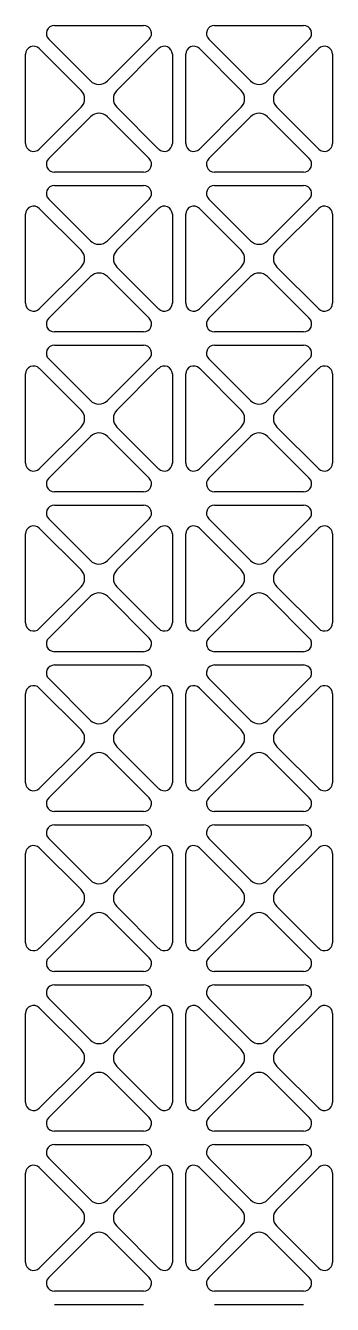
# Model space of a CAD drawing. Extents: x 59521 to 184406, y -1257 to 56672.
# Drawn here: x 69982.6 to 70028.6, y 15610.5 to 15802.5 of the extents above; entities that cross this region are included whole.
import ezdxf

# ---------------------------------------------------------------- set-up
doc = ezdxf.new("R2010")
doc.units = 0
doc.header["$MEASUREMENT"] = 0
doc.layers.get('0').update_dxf_attribs({"linetype": 'CONTINUOUS'})
doc.layers.add('WANGKONG_0', color=7, linetype='CONTINUOUS')

# ---------------------------------------------------------------- blocks, each defined once
blk = doc.blocks.new('ju77')
at = {"layer": 'WANGKONG_0', "color": 87, "linetype": 'Continuous'}
for p, q in [((-266.73, 323), (-253.35, 323)), ((-242.73, 323), (-229.35, 323)), ((-261.31, 314.69), (-267.58, 320.95)), ((-252.5, 320.95), (-258.77, 314.69)), ((-237.31, 314.69), (-243.58, 320.95)), ((-228.5, 320.95), (-234.77, 314.69)), ((-268.99, 319.54), (-262.73, 313.27)), ((-257.35, 313.27), (-251.09, 319.54)), ((-244.99, 319.54), (-238.73, 313.27)), ((-233.35, 313.27), (-227.09, 319.54)), ((-271.04, 305.31), (-271.04, 318.69)), ((-249.04, 318.69), (-249.04, 305.31)), ((-247.04, 305.31), (-247.04, 318.69)), ((-225.04, 318.69), (-225.04, 305.31)), ((-262.73, 310.73), (-268.99, 304.46)), ((-267.58, 303.05), (-261.31, 309.31)), ((-258.77, 309.31), (-252.5, 303.05)), ((-251.09, 304.46), (-257.35, 310.73)), ((-238.73, 310.73), (-244.99, 304.46)), ((-243.58, 303.05), (-237.31, 309.31)), ((-234.77, 309.31), (-228.5, 303.05)), ((-227.09, 304.46), (-233.35, 310.73)), ((-253.35, 301), (-266.73, 301)), ((-229.35, 301), (-242.73, 301)), ((-266.73, 299), (-253.35, 299)), ((-242.73, 299), (-229.35, 299)), ((-261.31, 290.69), (-267.58, 296.95)), ((-252.5, 296.95), (-258.77, 290.69)), ((-237.31, 290.69), (-243.58, 296.95)), ((-228.5, 296.95), (-234.77, 290.69)), ((-271.04, 281.31), (-271.04, 294.69)), ((-268.99, 295.54), (-262.73, 289.27)), ((-257.35, 289.27), (-251.09, 295.54)), ((-249.04, 294.69), (-249.04, 281.31)), ((-247.04, 281.31), (-247.04, 294.69)), ((-244.99, 295.54), (-238.73, 289.27)), ((-233.35, 289.27), (-227.09, 295.54)), ((-225.04, 294.69), (-225.04, 281.31)), ((-262.73, 286.73), (-268.99, 280.46)), ((-251.09, 280.46), (-257.35, 286.73)), ((-238.73, 286.73), (-244.99, 280.46)), ((-227.09, 280.46), (-233.35, 286.73)), ((-267.58, 279.05), (-261.31, 285.31)), ((-258.77, 285.31), (-252.5, 279.05)), ((-243.58, 279.05), (-237.31, 285.31)), ((-234.77, 285.31), (-228.5, 279.05)), ((-253.35, 277), (-266.73, 277)), ((-229.35, 277), (-242.73, 277)), ((-266.73, 275), (-253.35, 275)), ((-242.73, 275), (-229.35, 275)), ((-261.31, 266.69), (-267.58, 272.95)), ((-252.5, 272.95), (-258.77, 266.69)), ((-237.31, 266.69), (-243.58, 272.95)), ((-228.5, 272.95), (-234.77, 266.69)), ((-268.99, 271.54), (-262.73, 265.27)), ((-257.35, 265.27), (-251.09, 271.54)), ((-244.99, 271.54), (-238.73, 265.27)), ((-233.35, 265.27), (-227.09, 271.54)), ((-271.04, 257.31), (-271.04, 270.69)), ((-249.04, 270.69), (-249.04, 257.31)), ((-247.04, 257.31), (-247.04, 270.69)), ((-225.04, 270.69), (-225.04, 257.31)), ((-262.73, 262.73), (-268.99, 256.46)), ((-267.58, 255.05), (-261.31, 261.31)), ((-258.77, 261.31), (-252.5, 255.05)), ((-251.09, 256.46), (-257.35, 262.73)), ((-238.73, 262.73), (-244.99, 256.46)), ((-243.58, 255.05), (-237.31, 261.31)), ((-234.77, 261.31), (-228.5, 255.05)), ((-227.09, 256.46), (-233.35, 262.73)), ((-253.35, 253), (-266.73, 253)), ((-229.35, 253), (-242.73, 253)), ((-266.73, 251), (-253.35, 251)), ((-242.73, 251), (-229.35, 251)), ((-261.31, 242.69), (-267.58, 248.95)), ((-252.5, 248.95), (-258.77, 242.69)), ((-237.31, 242.69), (-243.58, 248.95)), ((-228.5, 248.95), (-234.77, 242.69)), ((-271.04, 233.31), (-271.04, 246.69)), ((-268.99, 247.54), (-262.73, 241.27)), ((-257.35, 241.27), (-251.09, 247.54)), ((-249.04, 246.69), (-249.04, 233.31)), ((-247.04, 233.31), (-247.04, 246.69)), ((-244.99, 247.54), (-238.73, 241.27)), ((-233.35, 241.27), (-227.09, 247.54)), ((-225.04, 246.69), (-225.04, 233.31)), ((-262.73, 238.73), (-268.99, 232.46)), ((-251.09, 232.46), (-257.35, 238.73)), ((-238.73, 238.73), (-244.99, 232.46)), ((-227.09, 232.46), (-233.35, 238.73)), ((-267.58, 231.05), (-261.31, 237.31)), ((-258.77, 237.31), (-252.5, 231.05)), ((-243.58, 231.05), (-237.31, 237.31)), ((-234.77, 237.31), (-228.5, 231.05)), ((-253.35, 229), (-266.73, 229)), ((-229.35, 229), (-242.73, 229)), ((-266.73, 227), (-253.35, 227)), ((-242.73, 227), (-229.35, 227)), ((-261.31, 218.69), (-267.58, 224.95)), ((-252.5, 224.95), (-258.77, 218.69)), ((-237.31, 218.69), (-243.58, 224.95)), ((-228.5, 224.95), (-234.77, 218.69)), ((-268.99, 223.54), (-262.73, 217.27)), ((-257.35, 217.27), (-251.09, 223.54)), ((-244.99, 223.54), (-238.73, 217.27)), ((-233.35, 217.27), (-227.09, 223.54)), ((-271.04, 209.31), (-271.04, 222.69)), ((-249.04, 222.69), (-249.04, 209.31)), ((-247.04, 209.31), (-247.04, 222.69)), ((-225.04, 222.69), (-225.04, 209.31)), ((-262.73, 214.73), (-268.99, 208.46)), ((-267.58, 207.05), (-261.31, 213.31)), ((-258.77, 213.31), (-252.5, 207.05)), ((-251.09, 208.46), (-257.35, 214.73)), ((-238.73, 214.73), (-244.99, 208.46)), ((-243.58, 207.05), (-237.31, 213.31)), ((-234.77, 213.31), (-228.5, 207.05)), ((-227.09, 208.46), (-233.35, 214.73)), ((-253.35, 205), (-266.73, 205)), ((-229.35, 205), (-242.73, 205)), ((-266.73, 203), (-253.35, 203)), ((-242.73, 203), (-229.35, 203)), ((-261.31, 194.69), (-267.58, 200.95)), ((-252.5, 200.95), (-258.77, 194.69)), ((-237.31, 194.69), (-243.58, 200.95)), ((-228.5, 200.95), (-234.77, 194.69)), ((-271.04, 185.31), (-271.04, 198.69)), ((-268.99, 199.54), (-262.73, 193.27)), ((-257.35, 193.27), (-251.09, 199.54)), ((-249.04, 198.69), (-249.04, 185.31)), ((-247.04, 185.31), (-247.04, 198.69)), ((-244.99, 199.54), (-238.73, 193.27)), ((-233.35, 193.27), (-227.09, 199.54)), ((-225.04, 198.69), (-225.04, 185.31)), ((-262.73, 190.73), (-268.99, 184.46)), ((-251.09, 184.46), (-257.35, 190.73)), ((-238.73, 190.73), (-244.99, 184.46)), ((-227.09, 184.46), (-233.35, 190.73)), ((-267.58, 183.05), (-261.31, 189.31)), ((-258.77, 189.31), (-252.5, 183.05)), ((-243.58, 183.05), (-237.31, 189.31)), ((-234.77, 189.31), (-228.5, 183.05)), ((-253.35, 181), (-266.73, 181)), ((-229.35, 181), (-242.73, 181)), ((-266.73, 179), (-253.35, 179)), ((-242.73, 179), (-229.35, 179)), ((-261.31, 170.69), (-267.58, 176.95)), ((-252.5, 176.95), (-258.77, 170.69)), ((-237.31, 170.69), (-243.58, 176.95)), ((-228.5, 176.95), (-234.77, 170.69)), ((-268.99, 175.54), (-262.73, 169.27)), ((-257.35, 169.27), (-251.09, 175.54)), ((-244.99, 175.54), (-238.73, 169.27)), ((-233.35, 169.27), (-227.09, 175.54)), ((-271.04, 161.31), (-271.04, 174.69)), ((-249.04, 174.69), (-249.04, 161.31)), ((-247.04, 161.31), (-247.04, 174.69)), ((-225.04, 174.69), (-225.04, 161.31)), ((-262.73, 166.73), (-268.99, 160.46)), ((-267.58, 159.05), (-261.31, 165.31)), ((-258.77, 165.31), (-252.5, 159.05)), ((-251.09, 160.46), (-257.35, 166.73)), ((-238.73, 166.73), (-244.99, 160.46)), ((-243.58, 159.05), (-237.31, 165.31)), ((-234.77, 165.31), (-228.5, 159.05)), ((-227.09, 160.46), (-233.35, 166.73)), ((-253.35, 157), (-266.73, 157)), ((-229.35, 157), (-242.73, 157)), ((-266.73, 155), (-253.35, 155)), ((-242.73, 155), (-229.35, 155)), ((-261.31, 146.69), (-267.58, 152.95)), ((-252.5, 152.95), (-258.77, 146.69)), ((-237.31, 146.69), (-243.58, 152.95)), ((-228.5, 152.95), (-234.77, 146.69)), ((-271.04, 137.31), (-271.04, 150.69)), ((-268.99, 151.54), (-262.73, 145.27)), ((-257.35, 145.27), (-251.09, 151.54)), ((-249.04, 150.69), (-249.04, 137.31)), ((-247.04, 137.31), (-247.04, 150.69)), ((-244.99, 151.54), (-238.73, 145.27)), ((-233.35, 145.27), (-227.09, 151.54)), ((-225.04, 150.69), (-225.04, 137.31)), ((-262.73, 142.73), (-268.99, 136.46)), ((-251.09, 136.46), (-257.35, 142.73)), ((-238.73, 142.73), (-244.99, 136.46)), ((-227.09, 136.46), (-233.35, 142.73)), ((-267.58, 135.05), (-261.31, 141.31)), ((-258.77, 141.31), (-252.5, 135.05)), ((-243.58, 135.05), (-237.31, 141.31)), ((-234.77, 141.31), (-228.5, 135.05)), ((-253.35, 133), (-266.73, 133)), ((-229.35, 133), (-242.73, 133)), ((-266.73, 131), (-253.35, 131)), ((-242.73, 131), (-229.35, 131))]:
    blk.add_line(p, q, dxfattribs=at)
for centre, radius, start, end in [((-266.73, 321.8), 1.2, 90, 225), ((-253.35, 321.8), 1.2, 315, 90), ((-242.73, 321.8), 1.2, 90, 225), ((-229.35, 321.8), 1.2, 315, 90), ((-269.84, 318.69), 1.2, 45, 180), ((-250.24, 318.69), 1.2, 0, 135), ((-245.84, 318.69), 1.2, 45, 180), ((-226.24, 318.69), 1.2, 0, 135), ((-264, 312), 1.8, 315, 45), ((-260.04, 315.96), 1.8, 225, 315), ((-256.08, 312), 1.8, 135, 225), ((-240, 312), 1.8, 315, 45), ((-236.04, 315.96), 1.8, 225, 315), ((-232.08, 312), 1.8, 135, 225), ((-260.04, 308.04), 1.8, 45, 135), ((-236.04, 308.04), 1.8, 45, 135), ((-269.84, 305.31), 1.2, 180, 315), ((-250.24, 305.31), 1.2, 225, 0), ((-245.84, 305.31), 1.2, 180, 315), ((-226.24, 305.31), 1.2, 225, 0), ((-266.73, 302.2), 1.2, 135, 270), ((-253.35, 302.2), 1.2, 270, 45), ((-242.73, 302.2), 1.2, 135, 270), ((-229.35, 302.2), 1.2, 270, 45), ((-266.73, 297.8), 1.2, 90, 225), ((-253.35, 297.8), 1.2, 315, 90), ((-242.73, 297.8), 1.2, 90, 225), ((-229.35, 297.8), 1.2, 315, 90), ((-269.84, 294.69), 1.2, 45, 180), ((-250.24, 294.69), 1.2, 0, 135), ((-245.84, 294.69), 1.2, 45, 180), ((-226.24, 294.69), 1.2, 0, 135), ((-260.04, 291.96), 1.8, 225, 315), ((-236.04, 291.96), 1.8, 225, 315), ((-264, 288), 1.8, 315, 45), ((-256.08, 288), 1.8, 135, 225), ((-240, 288), 1.8, 315, 45), ((-232.08, 288), 1.8, 135, 225), ((-260.04, 284.04), 1.8, 45, 135), ((-236.04, 284.04), 1.8, 45, 135), ((-269.84, 281.31), 1.2, 180, 315), ((-250.24, 281.31), 1.2, 225, 0), ((-245.84, 281.31), 1.2, 180, 315), ((-226.24, 281.31), 1.2, 225, 0), ((-266.73, 278.2), 1.2, 135, 270), ((-253.35, 278.2), 1.2, 270, 45), ((-242.73, 278.2), 1.2, 135, 270), ((-229.35, 278.2), 1.2, 270, 45), ((-266.73, 273.8), 1.2, 90, 225), ((-253.35, 273.8), 1.2, 315, 90), ((-242.73, 273.8), 1.2, 90, 225), ((-229.35, 273.8), 1.2, 315, 90), ((-269.84, 270.69), 1.2, 45, 180), ((-250.24, 270.69), 1.2, 0, 135), ((-245.84, 270.69), 1.2, 45, 180), ((-226.24, 270.69), 1.2, 0, 135), ((-264, 264), 1.8, 315, 45), ((-260.04, 267.96), 1.8, 225, 315), ((-256.08, 264), 1.8, 135, 225), ((-240, 264), 1.8, 315, 45), ((-236.04, 267.96), 1.8, 225, 315), ((-232.08, 264), 1.8, 135, 225), ((-260.04, 260.04), 1.8, 45, 135), ((-236.04, 260.04), 1.8, 45, 135), ((-269.84, 257.31), 1.2, 180, 315), ((-250.24, 257.31), 1.2, 225, 0), ((-245.84, 257.31), 1.2, 180, 315), ((-226.24, 257.31), 1.2, 225, 0), ((-266.73, 254.2), 1.2, 135, 270), ((-253.35, 254.2), 1.2, 270, 45), ((-242.73, 254.2), 1.2, 135, 270), ((-229.35, 254.2), 1.2, 270, 45), ((-266.73, 249.8), 1.2, 90, 225), ((-253.35, 249.8), 1.2, 315, 90), ((-242.73, 249.8), 1.2, 90, 225), ((-229.35, 249.8), 1.2, 315, 90), ((-269.84, 246.69), 1.2, 45, 180), ((-250.24, 246.69), 1.2, 0, 135), ((-245.84, 246.69), 1.2, 45, 180), ((-226.24, 246.69), 1.2, 0, 135), ((-260.04, 243.96), 1.8, 225, 315), ((-236.04, 243.96), 1.8, 225, 315), ((-264, 240), 1.8, 315, 45), ((-256.08, 240), 1.8, 135, 225), ((-240, 240), 1.8, 315, 45), ((-232.08, 240), 1.8, 135, 225), ((-260.04, 236.04), 1.8, 45, 135), ((-236.04, 236.04), 1.8, 45, 135), ((-269.84, 233.31), 1.2, 180, 315), ((-250.24, 233.31), 1.2, 225, 0), ((-245.84, 233.31), 1.2, 180, 315), ((-226.24, 233.31), 1.2, 225, 0), ((-266.73, 230.2), 1.2, 135, 270), ((-253.35, 230.2), 1.2, 270, 45), ((-242.73, 230.2), 1.2, 135, 270), ((-229.35, 230.2), 1.2, 270, 45), ((-266.73, 225.8), 1.2, 90, 225), ((-253.35, 225.8), 1.2, 315, 90), ((-242.73, 225.8), 1.2, 90, 225), ((-229.35, 225.8), 1.2, 315, 90), ((-269.84, 222.69), 1.2, 45, 180), ((-250.24, 222.69), 1.2, 0, 135), ((-245.84, 222.69), 1.2, 45, 180), ((-226.24, 222.69), 1.2, 0, 135), ((-264, 216), 1.8, 315, 45), ((-260.04, 219.96), 1.8, 225, 315), ((-256.08, 216), 1.8, 135, 225), ((-240, 216), 1.8, 315, 45), ((-236.04, 219.96), 1.8, 225, 315), ((-232.08, 216), 1.8, 135, 225), ((-260.04, 212.04), 1.8, 45, 135), ((-236.04, 212.04), 1.8, 45, 135), ((-269.84, 209.31), 1.2, 180, 315), ((-250.24, 209.31), 1.2, 225, 0), ((-245.84, 209.31), 1.2, 180, 315), ((-226.24, 209.31), 1.2, 225, 0), ((-266.73, 206.2), 1.2, 135, 270), ((-253.35, 206.2), 1.2, 270, 45), ((-242.73, 206.2), 1.2, 135, 270), ((-229.35, 206.2), 1.2, 270, 45), ((-266.73, 201.8), 1.2, 90, 225), ((-253.35, 201.8), 1.2, 315, 90), ((-242.73, 201.8), 1.2, 90, 225), ((-229.35, 201.8), 1.2, 315, 90), ((-269.84, 198.69), 1.2, 45, 180), ((-250.24, 198.69), 1.2, 0, 135), ((-245.84, 198.69), 1.2, 45, 180), ((-226.24, 198.69), 1.2, 0, 135), ((-260.04, 195.96), 1.8, 225, 315), ((-236.04, 195.96), 1.8, 225, 315), ((-264, 192), 1.8, 315, 45), ((-256.08, 192), 1.8, 135, 225), ((-240, 192), 1.8, 315, 45), ((-232.08, 192), 1.8, 135, 225), ((-260.04, 188.04), 1.8, 45, 135), ((-236.04, 188.04), 1.8, 45, 135), ((-269.84, 185.31), 1.2, 180, 315), ((-250.24, 185.31), 1.2, 225, 0), ((-245.84, 185.31), 1.2, 180, 315), ((-226.24, 185.31), 1.2, 225, 0), ((-266.73, 182.2), 1.2, 135, 270), ((-253.35, 182.2), 1.2, 270, 45), ((-242.73, 182.2), 1.2, 135, 270), ((-229.35, 182.2), 1.2, 270, 45), ((-266.73, 177.8), 1.2, 90, 225), ((-253.35, 177.8), 1.2, 315, 90), ((-242.73, 177.8), 1.2, 90, 225), ((-229.35, 177.8), 1.2, 315, 90), ((-269.84, 174.69), 1.2, 45, 180), ((-250.24, 174.69), 1.2, 0, 135), ((-245.84, 174.69), 1.2, 45, 180), ((-226.24, 174.69), 1.2, 0, 135), ((-264, 168), 1.8, 315, 45), ((-260.04, 171.96), 1.8, 225, 315), ((-256.08, 168), 1.8, 135, 225), ((-240, 168), 1.8, 315, 45), ((-236.04, 171.96), 1.8, 225, 315), ((-232.08, 168), 1.8, 135, 225), ((-260.04, 164.04), 1.8, 45, 135), ((-236.04, 164.04), 1.8, 45, 135), ((-269.84, 161.31), 1.2, 180, 315), ((-250.24, 161.31), 1.2, 225, 0), ((-245.84, 161.31), 1.2, 180, 315), ((-226.24, 161.31), 1.2, 225, 0), ((-266.73, 158.2), 1.2, 135, 270), ((-253.35, 158.2), 1.2, 270, 45), ((-242.73, 158.2), 1.2, 135, 270), ((-229.35, 158.2), 1.2, 270, 45), ((-266.73, 153.8), 1.2, 90, 225), ((-253.35, 153.8), 1.2, 315, 90), ((-242.73, 153.8), 1.2, 90, 225), ((-229.35, 153.8), 1.2, 315, 90), ((-269.84, 150.69), 1.2, 45, 180), ((-250.24, 150.69), 1.2, 0, 135), ((-245.84, 150.69), 1.2, 45, 180), ((-226.24, 150.69), 1.2, 0, 135), ((-260.04, 147.96), 1.8, 225, 315), ((-236.04, 147.96), 1.8, 225, 315), ((-264, 144), 1.8, 315, 45), ((-256.08, 144), 1.8, 135, 225), ((-240, 144), 1.8, 315, 45), ((-232.08, 144), 1.8, 135, 225), ((-260.04, 140.04), 1.8, 45, 135), ((-236.04, 140.04), 1.8, 45, 135), ((-269.84, 137.31), 1.2, 180, 315), ((-250.24, 137.31), 1.2, 225, 0), ((-245.84, 137.31), 1.2, 180, 315), ((-226.24, 137.31), 1.2, 225, 0), ((-266.73, 134.2), 1.2, 135, 270), ((-253.35, 134.2), 1.2, 270, 45), ((-242.73, 134.2), 1.2, 135, 270), ((-229.35, 134.2), 1.2, 270, 45)]:
    blk.add_arc(centre, radius, start, end, dxfattribs=at)

msp = doc.modelspace()

# ---------------------------------------------------------------- block references
msp.add_blockref('ju77', (70253.641, 15479.528))

doc.saveas('drawing.dxf')
